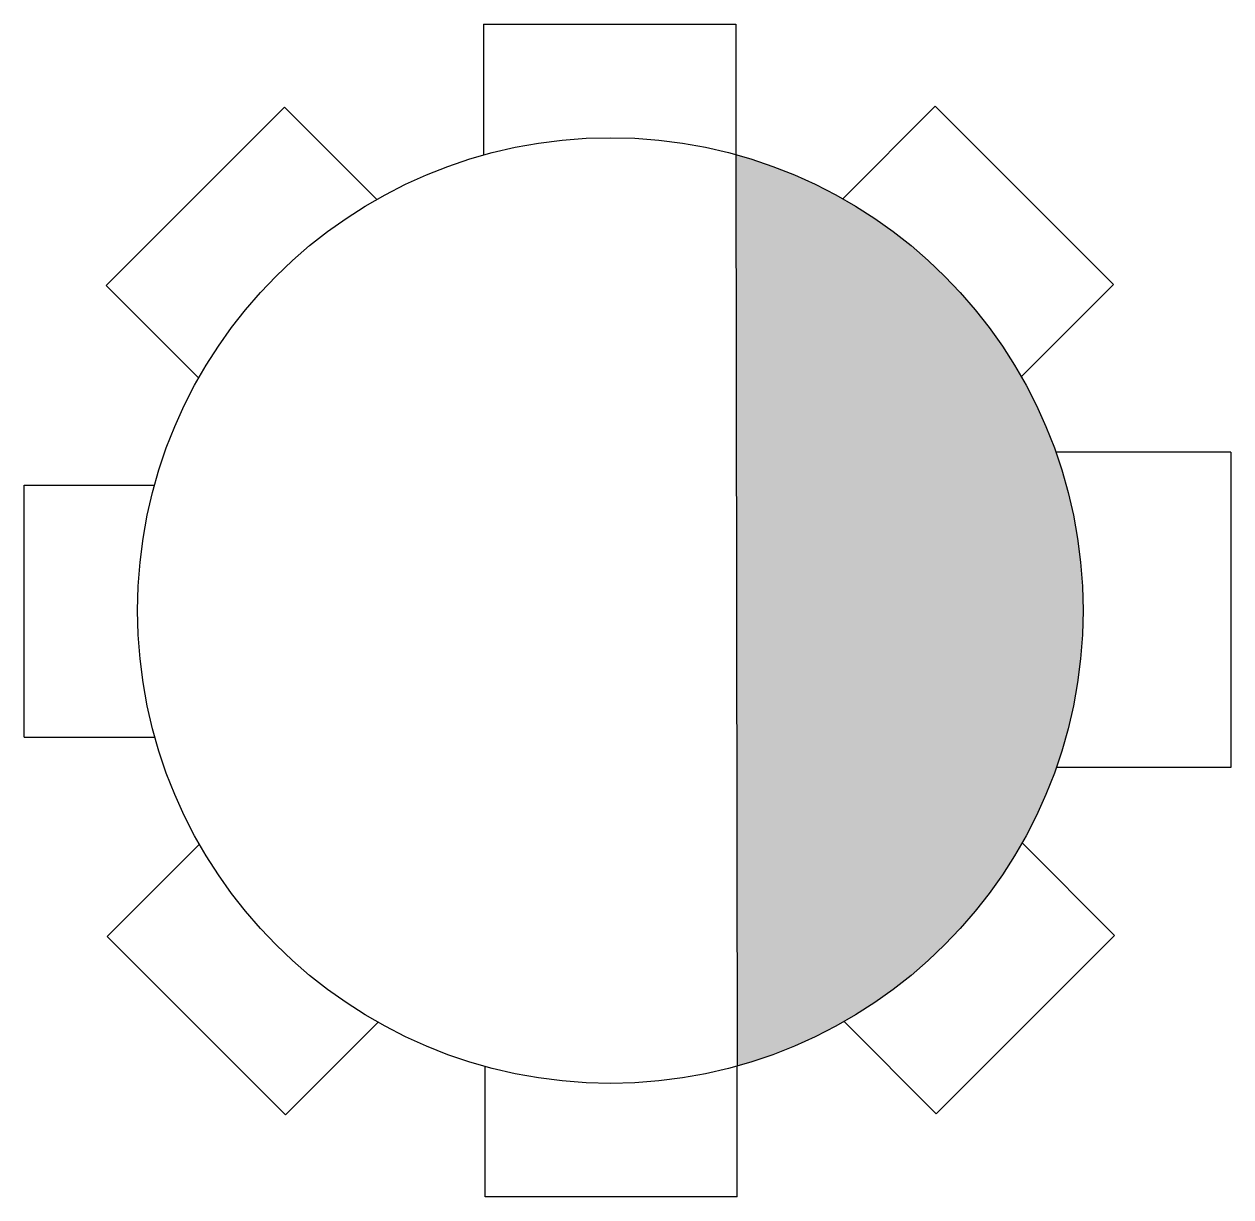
# Model space of a CAD drawing. Header units: millimetres. Extents: x -10152.159 to -10151.967, y -371.069 to -370.883.
import ezdxf

# ---------------------------------------------------------------- set-up
doc = ezdxf.new("R2010")
doc.units = ezdxf.units.MM
doc.layers.add('Tub_esgoto_caixas', color=2, linetype='Continuous')

msp = doc.modelspace()

# ---------------------------------------------------------------- hatches: boundary and pattern name
at = {"layer": 'Tub_esgoto_caixas'}
msp.add_hatch(color=1, dxfattribs=at).paths.add_polyline_path([(-10152.04568, -370.90383), (-10152.04545, -371.0484, 0.336743), (-10151.99057, -370.97615, 0.337634)])

# ---------------------------------------------------------------- linework, layer by layer
for p, q in [((-10152.08568, -370.88314), (-10152.08568, -370.90389)), ((-10152.08568, -370.88314), (-10152.04568, -370.88314)), ((-10152.04568, -370.88314), (-10152.04568, -370.90383)), ((-10152.14555, -370.92461), (-10152.11727, -370.89632)), ((-10152.11727, -370.89632), (-10152.10264, -370.91095)), ((-10152.01403, -370.89616), (-10152.0287, -370.91083)), ((-10152.01403, -370.89616), (-10151.98574, -370.92444)), ((-10152.04568, -370.90383), (-10152.04545, -371.0484)), ((-10152.14555, -370.92461), (-10152.13088, -370.93928)), ((-10151.98574, -370.92444), (-10152.00037, -370.93907)), ((-10151.96713, -370.95103), (-10151.9949, -370.95103)), ((-10151.96713, -370.95103), (-10151.96713, -371.00103)), ((-10152.15857, -370.99626), (-10152.15857, -370.95626)), ((-10152.15857, -370.95626), (-10152.13788, -370.95626)), ((-10152.15857, -370.99626), (-10152.13782, -370.99626)), ((-10151.96713, -371.00103), (-10151.99477, -371.00103)), ((-10152.14539, -371.02785), (-10152.13076, -371.01322)), ((-10151.98558, -371.02769), (-10152.00025, -371.01301)), ((-10152.11711, -371.05613), (-10152.14539, -371.02785)), ((-10151.98558, -371.02769), (-10152.01386, -371.05597)), ((-10152.11711, -371.05613), (-10152.10243, -371.04146)), ((-10152.01386, -371.05597), (-10152.02849, -371.04134)), ((-10152.08545, -371.06915), (-10152.08545, -371.04846)), ((-10152.04545, -371.06915), (-10152.04545, -371.0484)), ((-10152.04545, -371.06915), (-10152.08545, -371.06915))]:
    msp.add_line(p, q, dxfattribs=at)
msp.add_circle((-10152.06557, -370.97615), 0.075, dxfattribs=at)

doc.saveas('drawing.dxf')
